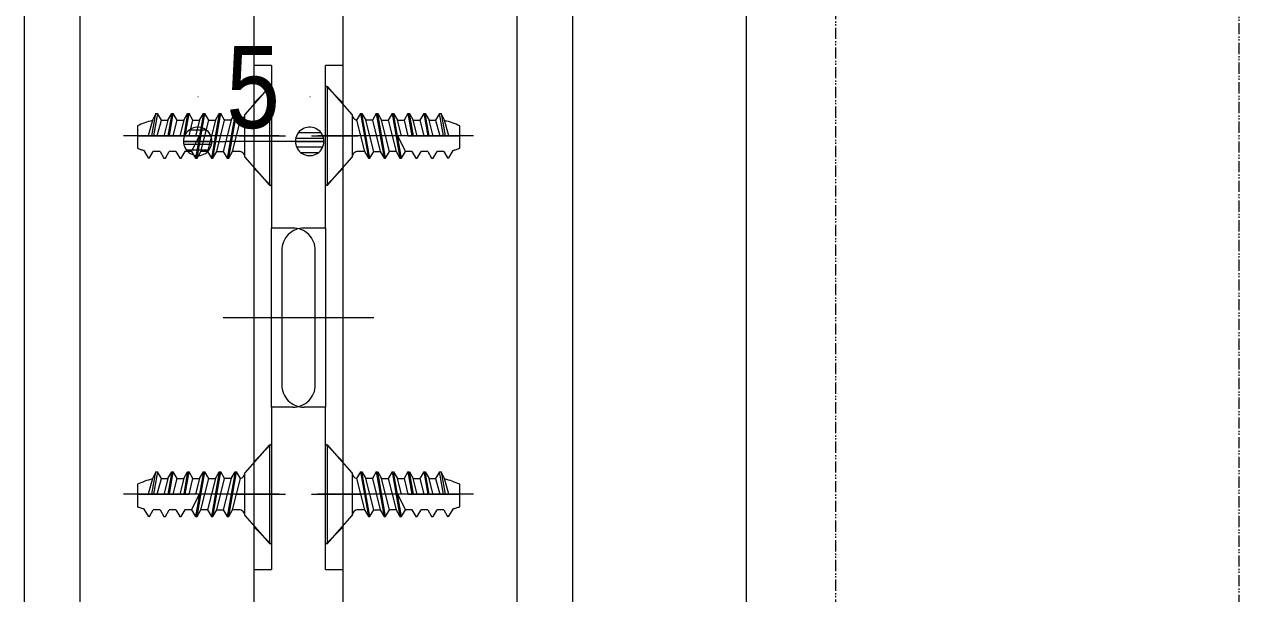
# Model space of a CAD drawing. Units: millimetres, scale not verified. Extents: x -6062 to 6062, y -3045 to 3045.
# Drawn here: x 902 to 1445, y 8 to 263 of the extents above; entities that cross this region are included whole.
import ezdxf
from ezdxf.enums import TextEntityAlignment as Align

# ---------------------------------------------------------------- set-up
doc = ezdxf.new("R2010")
doc.units = ezdxf.units.MM
doc.header["$LTSCALE"] = 20
doc.linetypes.add('DOUBLE_CHAIN1', pattern=[8.8, 5, -1, 0.6, -0.6, 0.6, -1])
for name, color, linetype, lineweight in [('0-0_2寸法-1', 7, 'Continuous', 9), ('0-1_0', 7, 'Continuous', 9), ('0-4_3一般', 7, 'Continuous', 9)]:
    doc.layers.add(name, color=color, linetype=linetype, lineweight=lineweight)
doc.styles.add('ＭＳ Ｐゴシック', font='')
doc.styles.get('ＭＳ Ｐゴシック').set_extended_font_data('MS PGothic')

# ---------------------------------------------------------------- blocks, each defined once
blk = doc.blocks.new('グループ-40')
at = {"layer": '0-4_3一般'}
for p, q in [((56483.7, 614.9), (56483.7, 1494.9)), ((56483.7, 1494.9), (56503.7, 1494.9)), ((56503.7, 614.9), (56503.7, 1494.9)), ((56723.7, 1244.9), (56503.7, 1494.9)), ((56723.7, 1244.9), (56723.7, 864.9)), ((56797, 1254.9), (56762.4, 1194.9)), ((56762.4, 1194.9), (56833, 914.9)), ((56797, 1254.9), (56810.3, 1254.9)), ((56810.3, 1254.9), (56845, 1194.9)), ((56881, 854.9), (56810.3, 1254.9)), ((56903.7, 1194.9), (56845, 1194.9)), ((56938.3, 1254.9), (56903.7, 1194.9)), ((56903.7, 1194.9), (56974.4, 914.9)), ((56938.3, 1254.9), (56951.7, 1254.9)), ((56951.7, 1254.9), (56986.3, 1194.9)), ((57022.3, 854.9), (56951.7, 1254.9)), ((56986.3, 1194.9), (57045, 1194.9)), ((57079.7, 1254.9), (57045, 1194.9)), ((57045, 1194.9), (57115.7, 914.9)), ((57079.7, 1254.9), (57093, 1254.9)), ((57093, 1254.9), (57127.6, 1194.9)), ((57163.7, 854.9), (57093, 1254.9)), ((57127.6, 1194.9), (57186.4, 1194.9)), ((57163, 1054.9), (57127.6, 1194.9)), ((57221, 1254.9), (57256.3, 1054.9)), ((57269.7, 1054.9), (57234.3, 1254.9)), ((57269, 1194.9), (57327.7, 1194.9)), ((57304.3, 1054.9), (57269, 1194.9)), ((57362.3, 1254.9), (57327.7, 1194.9)), ((57327.7, 1194.9), (57363, 1054.9)), ((57362.3, 1254.9), (57397.7, 1054.9)), ((57362.3, 1254.9), (57375.7, 1254.9)), ((57375.7, 1254.9), (57410.3, 1194.9)), ((57411, 1054.9), (57375.7, 1254.9)), ((57410.3, 1194.9), (57469, 1194.9)), ((57446.8, 1050.3), (57410.3, 1194.9)), ((57503.7, 1254.9), (57469, 1194.9)), ((57469, 1194.9), (57505, 1054.9)), ((57503.7, 1254.9), (57517, 1254.9)), ((57539.2, 1054.9), (57503.7, 1254.9)), ((57548.8, 1194.9), (57517, 1254.9)), ((57517, 1254.9), (57552.7, 1054.9)), ((57587.4, 1054.9), (57548.8, 1194.9)), ((57683.7, 943.3), (57683.7, 1143.3)), ((56463.7, 1054.9), (56415.3, 1054.9)), ((57807.3, 1054.9), (56463.7, 1054.9)), ((57128.3, 1054.9), (57198.3, 914.9)), ((57221.7, 1054.9), (57683.7, 1054.9)), ((56833, 914.9), (56773.7, 914.9)), ((56833, 914.9), (56867.7, 854.9)), ((56915.6, 914.9), (56974.4, 914.9)), ((56974.4, 914.9), (57009, 854.9)), ((57115.7, 914.9), (57057, 914.9)), ((57115.7, 914.9), (57150.3, 854.9)), ((57163.7, 854.9), (57198.3, 914.9)), ((57258.3, 914.9), (57198.3, 914.9)), ((57257, 914.9), (57291.7, 854.9)), ((57305, 854.9), (57339.6, 914.9)), ((57399.6, 914.9), (57339.6, 914.9)), ((57398.4, 914.9), (57433, 854.9)), ((57446.3, 854.9), (57481, 914.9)), ((57540.9, 914.9), (57481, 914.9)), ((57540.9, 914.9), (57574.3, 857.1)), ((57587.7, 859), (57624.1, 922.1)), ((57291.7, 854.9), (57305, 854.9)), ((57574.3, 857.1), (57587.7, 859))]:
    blk.add_line(p, q, dxfattribs=at)
for points in [[(56797, 1254.9), (56867.7, 854.9), (56881, 854.9)], [(56881, 854.9), (56915.6, 914.9), (56845, 1194.9)], [(56938.3, 1254.9), (57009, 854.9), (57022.3, 854.9)], [(57022.3, 854.9), (57057, 914.9), (56986.3, 1194.9)], [(57079.7, 1254.9), (57150.3, 854.9), (57163.7, 854.9)], [(57221, 1254.9), (57186.4, 1194.9), (57221.7, 1054.9)], [(57221, 1254.9), (57234.3, 1254.9), (57269, 1194.9)], [(57433, 854.9), (57446.3, 854.9), (57481, 914.9)], [(56483.7, 614.9), (56503.7, 614.9), (56723.7, 864.9)]]:
    blk.add_lwpolyline(points, dxfattribs=at)
for centre, radius, start, end in [((56773.7, 1244.9), 50, 180, 218.85337), ((56773.7, 1244.9), 50, 218.85337, 257.70674), ((57313.7, 319.2), 903.4, 70.33492, 74.8474), ((57313.7, 319.2), 903.4, 65.82245, 70.33492), ((56773.7, 864.9), 50, 135, 180), ((56773.7, 864.9), 50, 90, 135), ((57535.6, 1314.9), 400, 282.68217, 287.20712), ((57535.6, 1314.9), 400, 287.20712, 291.73206)]:
    blk.add_arc(centre, radius, start, end, dxfattribs=at)
blk = doc.blocks.new('グループ-41')
at = {"layer": '0-4_3一般'}
for p, q in [((56483.7, 4694.9), (56503.7, 4694.9)), ((56483.7, 3814.9), (56483.7, 4694.9)), ((56723.7, 4444.9), (56503.7, 4694.9)), ((56503.7, 3814.9), (56503.7, 4694.9)), ((56797, 4454.9), (56810.3, 4454.9)), ((56797, 4454.9), (56867.7, 4054.9)), ((56938.3, 4454.9), (56951.7, 4454.9)), ((56938.3, 4454.9), (57009, 4054.9)), ((57079.7, 4454.9), (57093, 4454.9)), ((57079.7, 4454.9), (57150.3, 4054.9)), ((57221, 4454.9), (57186.4, 4394.9)), ((57221, 4454.9), (57256.3, 4254.9)), ((57221, 4454.9), (57234.3, 4454.9)), ((57269.7, 4254.9), (57234.3, 4454.9)), ((57234.3, 4454.9), (57269, 4394.9)), ((57362.3, 4454.9), (57397.7, 4254.9)), ((57411, 4254.9), (57375.7, 4454.9)), ((57539.2, 4254.9), (57503.7, 4454.9)), ((57503.7, 4454.9), (57517, 4454.9)), ((57517, 4454.9), (57552.7, 4254.9)), ((57548.8, 4394.9), (57517, 4454.9)), ((56723.7, 4444.9), (56723.7, 4064.9)), ((56915.6, 4114.9), (56845, 4394.9)), ((56903.7, 4394.9), (56845, 4394.9)), ((57057, 4114.9), (56986.3, 4394.9)), ((56986.3, 4394.9), (57045, 4394.9)), ((57163, 4254.9), (57127.6, 4394.9)), ((57127.6, 4394.9), (57186.4, 4394.9)), ((57186.4, 4394.9), (57221.7, 4254.9)), ((57304.3, 4254.9), (57269, 4394.9)), ((57269, 4394.9), (57327.7, 4394.9)), ((57446.8, 4250.3), (57410.3, 4394.9)), ((57410.3, 4394.9), (57469, 4394.9)), ((57587.4, 4254.9), (57548.8, 4394.9)), ((57683.7, 4143.3), (57683.7, 4343.3)), ((56463.7, 4254.9), (56415.3, 4254.9)), ((57807.3, 4254.9), (56463.7, 4254.9)), ((57128.3, 4254.9), (57198.3, 4114.9)), ((57221.7, 4254.9), (57683.7, 4254.9)), ((56503.7, 3814.9), (56723.7, 4064.9)), ((56833, 4114.9), (56773.7, 4114.9)), ((56833, 4114.9), (56867.7, 4054.9)), ((56867.7, 4054.9), (56881, 4054.9)), ((56881, 4054.9), (56915.6, 4114.9)), ((56915.6, 4114.9), (56974.4, 4114.9)), ((56974.4, 4114.9), (57009, 4054.9)), ((57009, 4054.9), (57022.3, 4054.9)), ((57022.3, 4054.9), (57057, 4114.9)), ((57115.7, 4114.9), (57057, 4114.9)), ((57115.7, 4114.9), (57150.3, 4054.9)), ((57150.3, 4054.9), (57163.7, 4054.9)), ((57163.7, 4054.9), (57198.3, 4114.9)), ((57258.3, 4114.9), (57198.3, 4114.9)), ((57399.6, 4114.9), (57339.6, 4114.9)), ((57398.4, 4114.9), (57433, 4054.9)), ((57446.3, 4054.9), (57481, 4114.9)), ((57540.9, 4114.9), (57481, 4114.9)), ((57540.9, 4114.9), (57574.3, 4057.1)), ((57574.3, 4057.1), (57587.7, 4059)), ((57587.7, 4059), (57624.1, 4122.1)), ((56483.7, 3814.9), (56503.7, 3814.9))]:
    blk.add_line(p, q, dxfattribs=at)
for points in [[(56797, 4454.9), (56762.4, 4394.9), (56833, 4114.9)], [(56881, 4054.9), (56810.3, 4454.9), (56845, 4394.9)], [(56938.3, 4454.9), (56903.7, 4394.9), (56974.4, 4114.9)], [(57022.3, 4054.9), (56951.7, 4454.9), (56986.3, 4394.9)], [(57079.7, 4454.9), (57045, 4394.9), (57115.7, 4114.9)], [(57163.7, 4054.9), (57093, 4454.9), (57127.6, 4394.9)], [(57362.3, 4454.9), (57327.7, 4394.9), (57363, 4254.9)], [(57362.3, 4454.9), (57375.7, 4454.9), (57410.3, 4394.9)], [(57503.7, 4454.9), (57469, 4394.9), (57505, 4254.9)], [(57257, 4114.9), (57291.7, 4054.9), (57305, 4054.9), (57339.6, 4114.9)], [(57433, 4054.9), (57446.3, 4054.9), (57481, 4114.9)]]:
    blk.add_lwpolyline(points, dxfattribs=at)
for centre, radius, start, end in [((56773.7, 4444.9), 50, 180, 218.85337), ((56773.7, 4444.9), 50, 218.85337, 257.70674), ((57313.7, 3519.2), 903.4, 70.33492, 74.8474), ((57313.7, 3519.2), 903.4, 65.82245, 70.33492), ((57535.6, 4514.9), 400, 282.68217, 287.20712), ((57535.6, 4514.9), 400, 287.20712, 291.73206), ((56773.7, 4064.9), 50, 135, 180), ((56773.7, 4064.9), 50, 90, 135)]:
    blk.add_arc(centre, radius, start, end, dxfattribs=at)
blk = doc.blocks.new('グループ-42')
at = {"layer": '0-4_3一般'}
for p, q in [((55983.7, 4694.9), (55763.7, 4444.9)), ((55983.7, 4694.9), (55983.7, 3814.9)), ((55983.7, 4694.9), (56003.7, 4694.9)), ((56003.7, 4694.9), (56003.7, 3814.9)), ((54934.6, 4254.9), (54970.3, 4454.9)), ((54970.3, 4454.9), (54938.6, 4394.9)), ((54983.7, 4454.9), (54948.1, 4254.9)), ((54970.3, 4454.9), (54983.7, 4454.9)), ((55111.7, 4454.9), (55076.3, 4254.9)), ((55089.7, 4254.9), (55125, 4454.9)), ((55253, 4454.9), (55217.7, 4254.9)), ((55218.4, 4394.9), (55253, 4454.9)), ((55231, 4254.9), (55266.3, 4454.9)), ((55253, 4454.9), (55266.3, 4454.9)), ((55301, 4394.9), (55266.3, 4454.9)), ((55337, 4054.9), (55407.7, 4454.9)), ((55394.3, 4454.9), (55407.7, 4454.9)), ((55478.3, 4054.9), (55549, 4454.9)), ((55535.7, 4454.9), (55549, 4454.9)), ((55619.7, 4054.9), (55690.3, 4454.9)), ((55677, 4454.9), (55690.3, 4454.9)), ((54803.7, 4343.3), (54803.7, 4143.3)), ((54938.6, 4394.9), (54899.9, 4254.9)), ((55018.3, 4394.9), (55077, 4394.9)), ((55077, 4394.9), (55040.5, 4250.3)), ((55159.6, 4394.9), (55218.4, 4394.9)), ((55218.4, 4394.9), (55183, 4254.9)), ((55265.6, 4254.9), (55301, 4394.9)), ((55301, 4394.9), (55359.7, 4394.9)), ((55359.7, 4394.9), (55324.4, 4254.9)), ((55501, 4394.9), (55430.4, 4114.9)), ((55442.3, 4394.9), (55501, 4394.9)), ((55642.4, 4394.9), (55571.7, 4114.9)), ((55642.4, 4394.9), (55583.6, 4394.9)), ((55763.7, 4064.9), (55763.7, 4444.9)), ((56023.7, 4254.9), (54680, 4254.9)), ((54803.7, 4254.9), (55265.6, 4254.9)), ((55289, 4114.9), (55359, 4254.9)), ((56072, 4254.9), (56023.7, 4254.9)), ((54863.2, 4122.1), (54899.7, 4059)), ((54899.7, 4059), (54913, 4057.1)), ((54913, 4057.1), (54946.4, 4114.9)), ((55006.4, 4114.9), (54946.4, 4114.9)), ((55006.4, 4114.9), (55041, 4054.9)), ((55054.3, 4054.9), (55089, 4114.9)), ((55147.7, 4114.9), (55087.7, 4114.9)), ((55289, 4114.9), (55229.1, 4114.9)), ((55289, 4114.9), (55323.7, 4054.9)), ((55323.7, 4054.9), (55337, 4054.9)), ((55337, 4054.9), (55371.6, 4114.9)), ((55430.4, 4114.9), (55371.6, 4114.9)), ((55430.4, 4114.9), (55465, 4054.9)), ((55465, 4054.9), (55478.3, 4054.9)), ((55478.3, 4054.9), (55513, 4114.9)), ((55513, 4114.9), (55571.7, 4114.9)), ((55571.7, 4114.9), (55606.3, 4054.9)), ((55606.3, 4054.9), (55619.7, 4054.9)), ((55619.7, 4054.9), (55654.3, 4114.9)), ((55713.7, 4114.9), (55654.3, 4114.9)), ((55763.7, 4064.9), (55983.7, 3814.9)), ((55983.7, 3814.9), (56003.7, 3814.9))]:
    blk.add_line(p, q, dxfattribs=at)
for points in [[(54982.3, 4254.9), (55018.3, 4394.9), (54983.7, 4454.9)], [(55077, 4394.9), (55111.7, 4454.9), (55125, 4454.9)], [(55124.3, 4254.9), (55159.6, 4394.9), (55125, 4454.9)], [(55359.7, 4394.9), (55394.3, 4454.9), (55323.7, 4054.9)], [(55371.6, 4114.9), (55442.3, 4394.9), (55407.7, 4454.9)], [(55501, 4394.9), (55535.7, 4454.9), (55465, 4054.9)], [(55513, 4114.9), (55583.6, 4394.9), (55549, 4454.9)], [(55642.4, 4394.9), (55677, 4454.9), (55606.3, 4054.9)], [(55654.3, 4114.9), (55725, 4394.9), (55690.3, 4454.9)], [(55006.4, 4114.9), (55041, 4054.9), (55054.3, 4054.9)], [(55147.7, 4114.9), (55182.3, 4054.9), (55195.7, 4054.9), (55230.3, 4114.9)]]:
    blk.add_lwpolyline(points, dxfattribs=at)
for centre, radius, start, end in [((55173.7, 3519.2), 903.4, 109.66508, 114.17755), ((55173.7, 3519.2), 903.4, 105.1526, 109.66508), ((55713.7, 4444.9), 50, 282.29326, 321.14663), ((55713.7, 4444.9), 50, 321.14663, 0), ((54951.8, 4514.9), 400, 248.26794, 252.79288), ((54951.8, 4514.9), 400, 252.79288, 257.31783), ((55713.7, 4064.9), 50, 45, 90), ((55713.7, 4064.9), 50, 0, 45)]:
    blk.add_arc(centre, radius, start, end, dxfattribs=at)
blk = doc.blocks.new('グループ-43')
at = {"layer": '0-4_3一般'}
for p, q in [((55983.7, 1494.9), (55763.7, 1244.9)), ((55983.7, 1494.9), (56003.7, 1494.9)), ((55983.7, 1494.9), (55983.7, 614.9)), ((56003.7, 1494.9), (56003.7, 614.9)), ((54938.6, 1194.9), (54899.9, 1054.9)), ((54934.6, 1054.9), (54970.3, 1254.9)), ((54970.3, 1254.9), (54938.6, 1194.9)), ((54983.7, 1254.9), (54948.1, 1054.9)), ((54970.3, 1254.9), (54983.7, 1254.9)), ((54982.3, 1054.9), (55018.3, 1194.9)), ((55018.3, 1194.9), (54983.7, 1254.9)), ((55018.3, 1194.9), (55077, 1194.9)), ((55077, 1194.9), (55040.5, 1050.3)), ((55111.7, 1254.9), (55076.3, 1054.9)), ((55077, 1194.9), (55111.7, 1254.9)), ((55089.7, 1054.9), (55125, 1254.9)), ((55111.7, 1254.9), (55125, 1254.9)), ((55124.3, 1054.9), (55159.6, 1194.9)), ((55159.6, 1194.9), (55125, 1254.9)), ((55159.6, 1194.9), (55218.4, 1194.9)), ((55218.4, 1194.9), (55183, 1054.9)), ((55253, 1254.9), (55217.7, 1054.9)), ((55231, 1054.9), (55266.3, 1254.9)), ((55301, 1194.9), (55359.7, 1194.9)), ((55394.3, 1254.9), (55323.7, 854.9)), ((55359.7, 1194.9), (55324.4, 1054.9)), ((55359.7, 1194.9), (55394.3, 1254.9)), ((55371.6, 914.9), (55442.3, 1194.9)), ((55394.3, 1254.9), (55407.7, 1254.9)), ((55442.3, 1194.9), (55407.7, 1254.9)), ((55442.3, 1194.9), (55501, 1194.9)), ((55535.7, 1254.9), (55465, 854.9)), ((55501, 1194.9), (55535.7, 1254.9)), ((55513, 914.9), (55583.6, 1194.9)), ((55535.7, 1254.9), (55549, 1254.9)), ((55583.6, 1194.9), (55549, 1254.9)), ((55642.4, 1194.9), (55583.6, 1194.9)), ((55677, 1254.9), (55606.3, 854.9)), ((55642.4, 1194.9), (55677, 1254.9)), ((55654.3, 914.9), (55725, 1194.9)), ((55677, 1254.9), (55690.3, 1254.9)), ((55725, 1194.9), (55690.3, 1254.9)), ((55763.7, 864.9), (55763.7, 1244.9)), ((54803.7, 1143.3), (54803.7, 943.3)), ((56023.7, 1054.9), (54680, 1054.9)), ((54803.7, 1054.9), (55265.6, 1054.9)), ((55289, 914.9), (55359, 1054.9)), ((56072, 1054.9), (56023.7, 1054.9)), ((54863.2, 922.1), (54899.7, 859)), ((54913, 857.1), (54946.4, 914.9)), ((55006.4, 914.9), (54946.4, 914.9)), ((55006.4, 914.9), (55041, 854.9)), ((55054.3, 854.9), (55089, 914.9)), ((55147.7, 914.9), (55087.7, 914.9)), ((55147.7, 914.9), (55182.3, 854.9)), ((55195.7, 854.9), (55230.3, 914.9)), ((55289, 914.9), (55229.1, 914.9)), ((55289, 914.9), (55323.7, 854.9)), ((55337, 854.9), (55371.6, 914.9)), ((55430.4, 914.9), (55371.6, 914.9)), ((55478.3, 854.9), (55513, 914.9)), ((55513, 914.9), (55571.7, 914.9)), ((55619.7, 854.9), (55654.3, 914.9)), ((55713.7, 914.9), (55654.3, 914.9)), ((54899.7, 859), (54913, 857.1)), ((55182.3, 854.9), (55195.7, 854.9))]:
    blk.add_line(p, q, dxfattribs=at)
for points in [[(55218.4, 1194.9), (55253, 1254.9), (55266.3, 1254.9)], [(55265.6, 1054.9), (55301, 1194.9), (55266.3, 1254.9)], [(55323.7, 854.9), (55337, 854.9), (55407.7, 1254.9)], [(55501, 1194.9), (55430.4, 914.9), (55465, 854.9)], [(55465, 854.9), (55478.3, 854.9), (55549, 1254.9)], [(55642.4, 1194.9), (55571.7, 914.9), (55606.3, 854.9)], [(55606.3, 854.9), (55619.7, 854.9), (55690.3, 1254.9)], [(55006.4, 914.9), (55041, 854.9), (55054.3, 854.9)], [(55763.7, 864.9), (55983.7, 614.9), (56003.7, 614.9)]]:
    blk.add_lwpolyline(points, dxfattribs=at)
for centre, radius, start, end in [((55713.7, 1244.9), 50, 282.29326, 321.14663), ((55713.7, 1244.9), 50, 321.14663, 0), ((55173.7, 319.2), 903.4, 109.66508, 114.17755), ((55173.7, 319.2), 903.4, 105.1526, 109.66508), ((54951.8, 1314.9), 400, 248.26794, 252.79288), ((54951.8, 1314.9), 400, 252.79288, 257.31783), ((55713.7, 864.9), 50, 45, 90), ((55713.7, 864.9), 50, 0, 45)]:
    blk.add_arc(centre, radius, start, end, dxfattribs=at)
blk = doc.blocks.new('グループ-54')
at = {"layer": '0-4_3一般'}
for p, q in [((56483.7, 3431.3), (56483.7, 4881.3)), ((56643.7, 4881.3), (56483.7, 4881.3)), ((56643.7, 4521.3), (56643.7, 4881.3)), ((56483.7, 4704.9), (56643.7, 4544.9)), ((56643.7, 381.3), (56643.7, 4521.3)), ((56358.8, 4254.9), (56773.8, 4254.9)), ((56643.7, 3964.9), (56483.7, 3804.9)), ((56483.7, 3431.3), (56293.7, 3431.3)), ((56483.7, 3431.3), (56483.7, 1831.3)), ((56093.7, 3231.3), (56093.7, 2031.3)), ((55918.1, 2631.3), (56916.1, 2631.3)), ((56483.7, 1831.3), (56293.7, 1831.3)), ((56483.7, 381.3), (56483.7, 1831.3)), ((56483.7, 1504.9), (56643.7, 1344.9)), ((56358.8, 1054.9), (56812.8, 1054.9)), ((56643.7, 764.9), (56483.7, 604.9)), ((56483.7, 381.3), (56643.7, 381.3))]:
    blk.add_line(p, q, dxfattribs=at)
for centre, start, end in [((56293.7, 3231.3), 135, 180), ((56293.7, 3231.3), 90, 135), ((56293.7, 2031.3), 180, 225), ((56293.7, 2031.3), 225, 270)]:
    blk.add_arc(centre, 200, start, end, dxfattribs=at)
blk = doc.blocks.new('グループ-58')
at = {"layer": '0-4_3一般'}
for p, q in [((56003.7, 4881.3), (55843.7, 4881.3)), ((55843.7, 4881.3), (55843.7, 4521.3)), ((56003.7, 4881.3), (56003.7, 3431.3)), ((55843.7, 4544.9), (56003.7, 4704.9)), ((55843.7, 4521.3), (55843.7, 381.3)), ((55713.5, 4254.9), (56128.5, 4254.9)), ((56003.7, 3804.9), (55843.7, 3964.9)), ((56003.7, 1831.3), (56003.7, 3431.3)), ((56193.7, 3431.3), (56003.7, 3431.3)), ((56393.7, 2031.3), (56393.7, 3231.3)), ((55571.2, 2631.3), (56569.2, 2631.3)), ((56003.7, 1831.3), (56003.7, 381.3)), ((56193.7, 1831.3), (56003.7, 1831.3)), ((55843.7, 1344.9), (56003.7, 1504.9)), ((55674.5, 1054.9), (56128.5, 1054.9)), ((56003.7, 604.9), (55843.7, 764.9)), ((55843.7, 381.3), (56003.7, 381.3))]:
    blk.add_line(p, q, dxfattribs=at)
for centre, start, end in [((56193.7, 3231.3), 45, 90), ((56193.7, 3231.3), 0, 45), ((56193.7, 2031.3), 315, 0), ((56193.7, 2031.3), 270, 315)]:
    blk.add_arc(centre, 200, start, end, dxfattribs=at)
blk = doc.blocks.new('グループ-61')
at = {"layer": '0-4_3一般'}
blk.add_line((55843.7, 17304.9), (55843.7, -36700), dxfattribs=at)
blk.add_lwpolyline([(54293.7, -34100), (54293.7, 14504.9), (53793.7, 14504.9), (53793.7, -34100)], close=True, dxfattribs=at)
blk = doc.blocks.new('グループ-72')
at = {"layer": '0-4_3一般'}
for p, q in [((58193.7, 14704.9), (58193.7, -34100)), ((58693.7, -34100), (58693.7, 14704.9))]:
    blk.add_line(p, q, dxfattribs=at)
blk.add_lwpolyline([(60243.7, 17304.9), (60243.7, -36700), (56643.7, -36700), (56643.7, 17304.9)], close=True, dxfattribs=at)
blk = doc.blocks.new('グループ-83')
at = {"layer": '0-4_3一般'}
for name in ['グループ-61', 'グループ-72', 'グループ-58', 'グループ-54', 'グループ-42', 'グループ-41', 'グループ-43', 'グループ-40']:
    blk.add_blockref(name, (0, 0), dxfattribs=at)
blk = doc.blocks.new('グループ-85')
at = {"layer": '0-4_3一般', "linetype": 'DOUBLE_CHAIN1'}
blk.add_line((61043.7, -38000), (61043.7, 21804.9), dxfattribs=at)
blk.add_lwpolyline([(64643.7, 21804.9), (64643.7, -38000), (61043.7, -38000)], dxfattribs=at)
blk = doc.blocks.new('グループ-86')
at = {"layer": '0-4_3一般'}
for name in ['グループ-83', 'グループ-85']:
    blk.add_blockref(name, (0, 0), dxfattribs=at)
blk = doc.blocks.new('_Dot')
at = {"layer": '0-1_0'}
for p, q in [((-10, 0), (-20, 0)), ((9.78, 2), (-9.78, 2)), ((7.99, 6), (-7.99, 6)), ((9.16, -3.98), (-9.16, -3.98)), ((6, -7.98), (-6, -7.98))]:
    blk.add_line(p, q, dxfattribs=at)
for points in [[(10, 0), (9.92, 1.25), (9.69, 2.49), (9.3, 3.68), (8.76, 4.82), (8.09, 5.88), (7.29, 6.85), (6.37, 7.71), (5.36, 8.44), (4.26, 9.05), (3.09, 9.51), (1.87, 9.82), (0.63, 9.98), (-0.63, 9.98), (-1.87, 9.82), (-3.09, 9.51), (-4.26, 9.05), (-5.36, 8.44), (-6.37, 7.71), (-7.29, 6.85), (-8.09, 5.88), (-8.76, 4.82), (-9.3, 3.68), (-9.69, 2.49), (-9.92, 1.25), (-10, 0), (0, 0)], [(-10, 0), (-9.92, -1.25), (-9.69, -2.49), (-9.3, -3.68), (-8.76, -4.82), (-8.09, -5.88), (-7.29, -6.85), (-6.37, -7.71), (-5.36, -8.44), (-4.26, -9.05), (-3.09, -9.51), (-1.87, -9.82), (-0.63, -9.98), (0.63, -9.98), (1.87, -9.82), (3.09, -9.51), (4.26, -9.05), (5.36, -8.44), (6.37, -7.71), (7.29, -6.85), (8.09, -5.88), (8.76, -4.82), (9.3, -3.68), (9.69, -2.49), (9.92, -1.25), (10, 0), (0, 0)]]:
    blk.add_lwpolyline(points, close=True, dxfattribs=at)

msp = doc.modelspace()

# ---------------------------------------------------------------- linework, layer by layer
at = {"layer": '0-0_2寸法-1'}
for p, q in [((979.68, 230.25), (979.88, 230.25)), ((1029.68, 230.25), (1029.88, 230.25)), ((1016.97, 210.25), (992.4, 210.25))]:
    msp.add_line(p, q, dxfattribs=at)

# ---------------------------------------------------------------- block references
at = {"layer": '0-0_2寸法-1', "xscale": 0.6356201, "yscale": 0.6356201, "rotation": 180}
msp.add_blockref('_Dot', (979.68, 210.25), dxfattribs=at)
at = {"layer": '0-0_2寸法-1', "xscale": 0.6356201, "yscale": 0.6356201}
msp.add_blockref('_Dot', (1029.68, 210.25), dxfattribs=at)
at = {"layer": '0-4_3一般', "xscale": 0.05, "yscale": 0.05}
msp.add_blockref('グループ-86', (-1787.5, 0), dxfattribs=at)

# ---------------------------------------------------------------- texts
at = {"layer": '0-0_2寸法-1', "style": 'ＭＳ Ｐゴシック', "width": 0.9}
msp.add_text('5', height=36.66, dxfattribs=at).set_placement((992.39, 205.19), align=Align.BOTTOM_LEFT)

doc.saveas('drawing.dxf')
